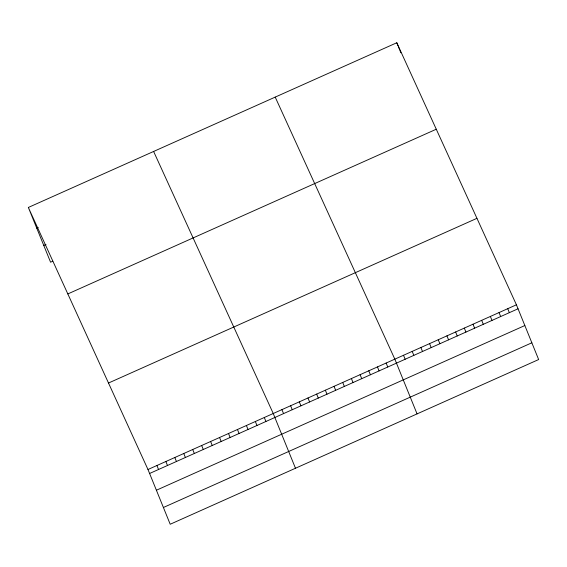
<?xml version="1.0" encoding="UTF-8"?>
<svg xmlns="http://www.w3.org/2000/svg" width="567" height="567" viewBox="0 0 567 567"><rect width="100%" height="100%" fill="white"/><g stroke="black" fill="none" stroke-linecap="round" stroke-linejoin="round"><path stroke-width="0.85" d="M28.35 207.458L396.794 42.752L516.424 304.798L538.65 359.542L170.206 524.248L147.98 469.504L28.35 207.458L50.576 262.202L52.816 261.203M36.77 228.189L38.258 227.523M43.779 245.447L46.012 244.448M67.827 293.933L436.271 129.226M108.503 383.03L476.946 218.323M147.98 469.504L516.424 304.798M149.596 473.488L518.04 308.781M156.393 490.235L524.844 325.536M163.402 507.493L531.846 342.794M275.208 97.106L394.838 359.152L417.064 413.896M153.622 151.46L273.244 413.506L295.478 468.25M507.734 308.682L509.35 312.665M396.794 42.752L398.091 45.941M398.41 46.735L399.77 50.087M400.047 50.754L400.862 52.766M499.052 312.566L500.668 316.549M490.37 316.443L491.986 320.426M481.681 320.327L483.297 324.31M472.998 324.211L474.614 328.194M464.309 328.095L465.932 332.078M455.627 331.978L457.243 335.962M446.945 335.855L448.561 339.839M438.256 339.739L439.879 343.722M429.573 343.623L431.189 347.606M420.891 347.507L422.507 351.49M412.202 351.384L413.818 355.367M403.52 355.268L405.136 359.251M386.148 363.036L387.764 367.019M377.466 366.913L379.082 370.896M368.777 370.797L370.4 374.78M360.095 374.681L361.711 378.664M351.412 378.565L353.028 382.548M342.723 382.449L344.346 386.432M334.041 386.325L335.657 390.309M325.359 390.209L326.975 394.193M316.67 394.093L318.285 398.077M307.987 397.977L309.603 401.96M299.305 401.854L300.921 405.837M290.616 405.738L292.232 409.721M281.934 409.622L283.55 413.605M264.3 417.503L265.916 421.487M255.348 421.501L256.971 425.484M246.404 425.505L248.02 429.488M237.453 429.502L239.076 433.486M228.508 433.507L230.124 437.49M219.557 437.504L221.18 441.487M210.612 441.502L212.228 445.485M201.661 445.506L203.284 449.489M192.716 449.503L194.332 453.487M183.772 453.501L185.388 457.484M174.82 457.505L176.436 461.488M165.876 461.503L167.492 465.486M156.924 465.5L158.54 469.483"/></g></svg>
